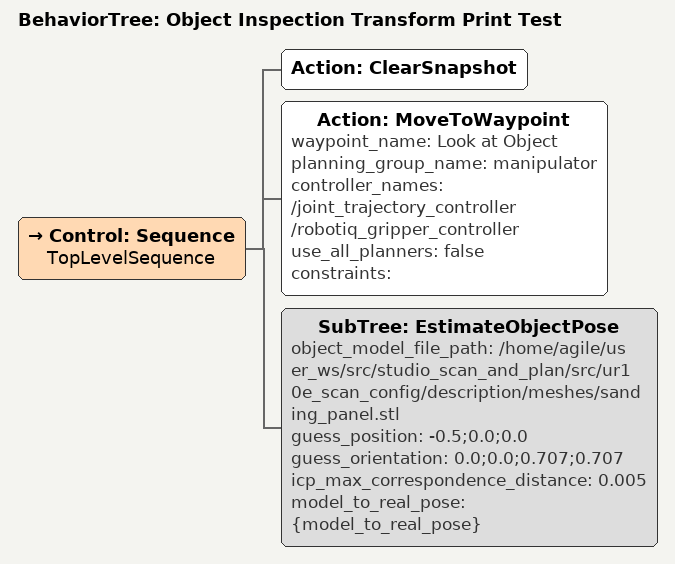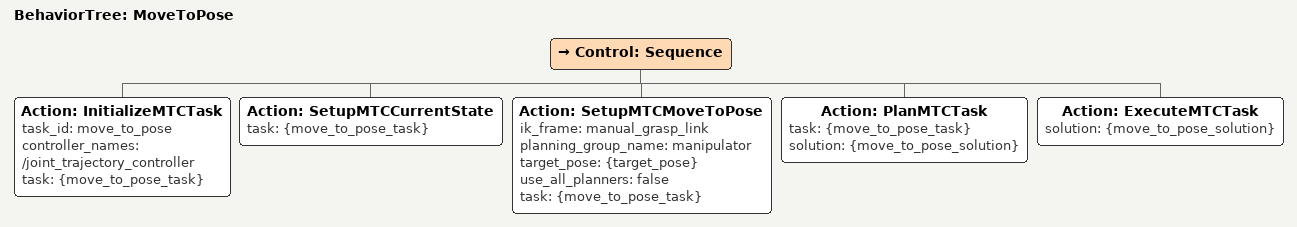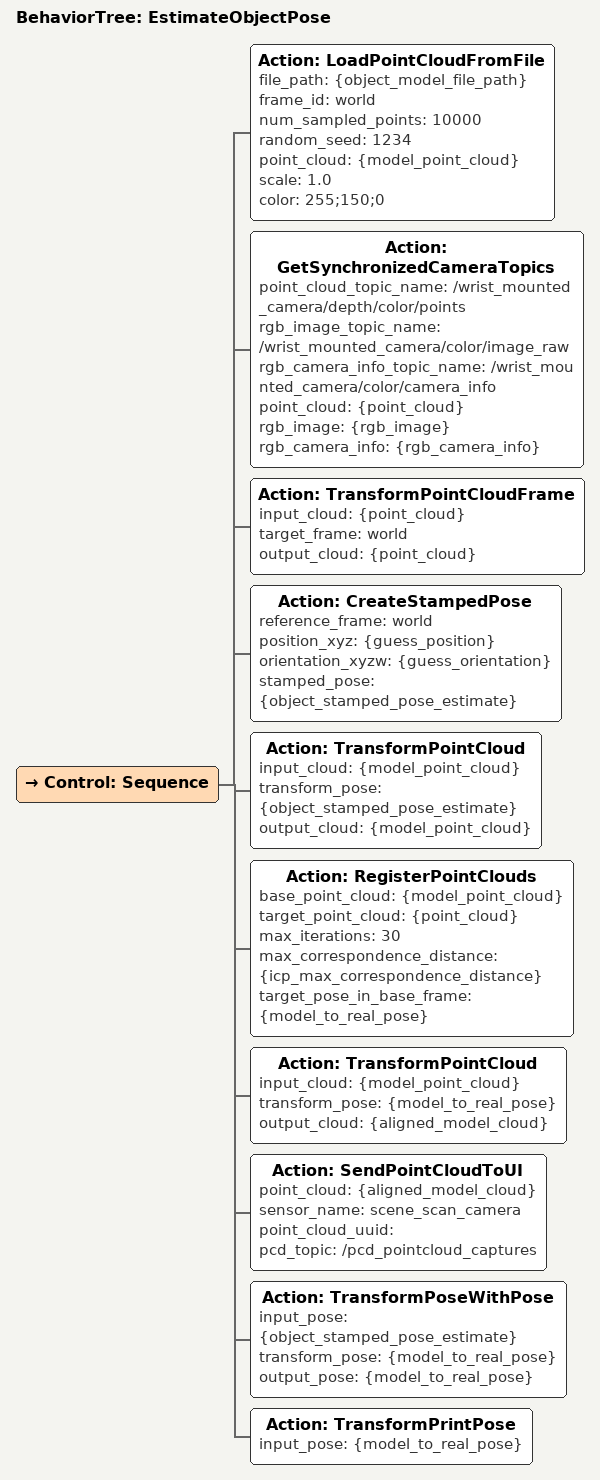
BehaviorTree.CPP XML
<?xml version='1.0' encoding='UTF-8'?>
<root BTCPP_format="4" main_tree_to_execute="Object Inspection Transform Print Test">
  <BehaviorTree ID="Object Inspection Transform Print Test" _description="Object location estimated first with ICP; then, the object is 3D-reconstructed from multiple views. " _hardcoded="false">
    <Control ID="Sequence" name="TopLevelSequence">
      <Action ID="ClearSnapshot"/>
      <Action ID="MoveToWaypoint" waypoint_name="Look at Object" planning_group_name="manipulator" controller_names="/joint_trajectory_controller /robotiq_gripper_controller" use_all_planners="false" constraints=""/>
      <SubTree ID="EstimateObjectPose" object_model_file_path="/home/agile/user_ws/src/studio_scan_and_plan/src/ur10e_scan_config/description/meshes/sanding_panel.stl" guess_position="-0.5;0.0;0.0" guess_orientation="0.0;0.0;0.707;0.707" icp_max_correspondence_distance="0.005" model_to_real_pose="{model_to_real_pose}"/>
    </Control>
  </BehaviorTree>
  <BehaviorTree ID="MoveToPose">
    <Control ID="Sequence">
      <Action ID="InitializeMTCTask" task_id="move_to_pose" controller_names="/joint_trajectory_controller" task="{move_to_pose_task}"/>
      <Action ID="SetupMTCCurrentState" task="{move_to_pose_task}"/>
      <Action ID="SetupMTCMoveToPose" ik_frame="manual_grasp_link" planning_group_name="manipulator" target_pose="{target_pose}" use_all_planners="false" task="{move_to_pose_task}"/>
      <Action ID="PlanMTCTask" task="{move_to_pose_task}" solution="{move_to_pose_solution}"/>
      <Action ID="ExecuteMTCTask" solution="{move_to_pose_solution}"/>
    </Control>
  </BehaviorTree>
  <BehaviorTree ID="EstimateObjectPose">
    <Control ID="Sequence">
      <Action ID="LoadPointCloudFromFile" file_path="{object_model_file_path}" frame_id="world" num_sampled_points="10000" random_seed="1234" point_cloud="{model_point_cloud}" scale="1.0" color="255;150;0"/>
      <Action ID="GetSynchronizedCameraTopics" point_cloud_topic_name="/wrist_mounted_camera/depth/color/points" rgb_image_topic_name="/wrist_mounted_camera/color/image_raw" rgb_camera_info_topic_name="/wrist_mounted_camera/color/camera_info" point_cloud="{point_cloud}" rgb_image="{rgb_image}" rgb_camera_info="{rgb_camera_info}"/>
      <Action ID="TransformPointCloudFrame" input_cloud="{point_cloud}" target_frame="world" output_cloud="{point_cloud}"/>
      <Action ID="CreateStampedPose" reference_frame="world" position_xyz="{guess_position}" orientation_xyzw="{guess_orientation}" stamped_pose="{object_stamped_pose_estimate}"/>
      <Action ID="TransformPointCloud" input_cloud="{model_point_cloud}" transform_pose="{object_stamped_pose_estimate}" output_cloud="{model_point_cloud}"/>
      <Action ID="RegisterPointClouds" base_point_cloud="{model_point_cloud}" target_point_cloud="{point_cloud}" max_iterations="30" max_correspondence_distance="{icp_max_correspondence_distance}" target_pose_in_base_frame="{model_to_real_pose}"/>
      <Action ID="TransformPointCloud" input_cloud="{model_point_cloud}" transform_pose="{model_to_real_pose}" output_cloud="{aligned_model_cloud}"/>
      <Action ID="SendPointCloudToUI" point_cloud="{aligned_model_cloud}" sensor_name="scene_scan_camera" point_cloud_uuid="" pcd_topic="/pcd_pointcloud_captures"/>
      <Action ID="TransformPoseWithPose" input_pose="{object_stamped_pose_estimate}" transform_pose="{model_to_real_pose}" output_pose="{model_to_real_pose}"/>
      <Action ID="TransformPrintPose" input_pose="{model_to_real_pose}"/>
    </Control>
  </BehaviorTree>
</root>
